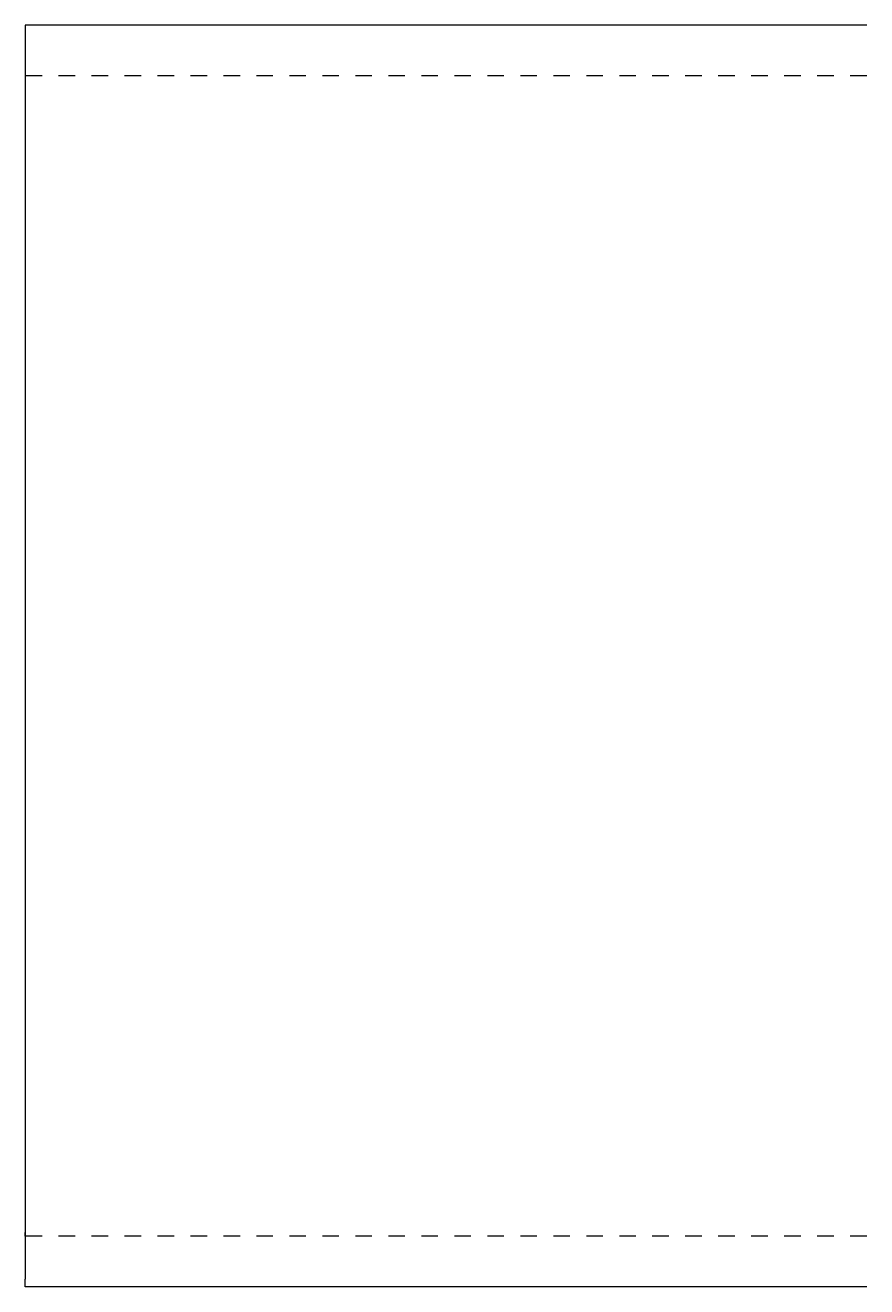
# Model space of a CAD drawing. Header units: millimetres. Extents: x 3 to 26720, y 5 to 888.
# Drawn here: x 14730 to 14830, y 42.2 to 192.2 of the extents above; entities that cross this region are included whole.
import ezdxf

# ---------------------------------------------------------------- set-up
doc = ezdxf.new("R2010")
doc.units = ezdxf.units.MM
doc.linetypes.add('DXK_LINE_DOT2', pattern=[3.9198, 1.9599, -1.9599])
doc.layers.add('STÅL', color=7, linetype='Continuous')

msp = doc.modelspace()

# ---------------------------------------------------------------- linework, layer by layer
at = {"layer": 'STÅL', "color": 2, "linetype": 'Continuous'}
for p, q in [((14730, 192.2), (14730, 43.11)), ((14830, 192.2), (14730, 192.2)), ((14730, 42.2), (14730, 43.11)), ((14830, 42.2), (14730, 42.2))]:
    msp.add_line(p, q, dxfattribs=at)
at = {"layer": 'STÅL', "color": 7, "linetype": 'DXK_LINE_DOT2'}
for p, q in [((14830, 186.2), (14730, 186.2)), ((14730, 48.2), (14730, 48.66)), ((14830, 48.2), (14730, 48.2))]:
    msp.add_line(p, q, dxfattribs=at)

doc.saveas('drawing.dxf')
